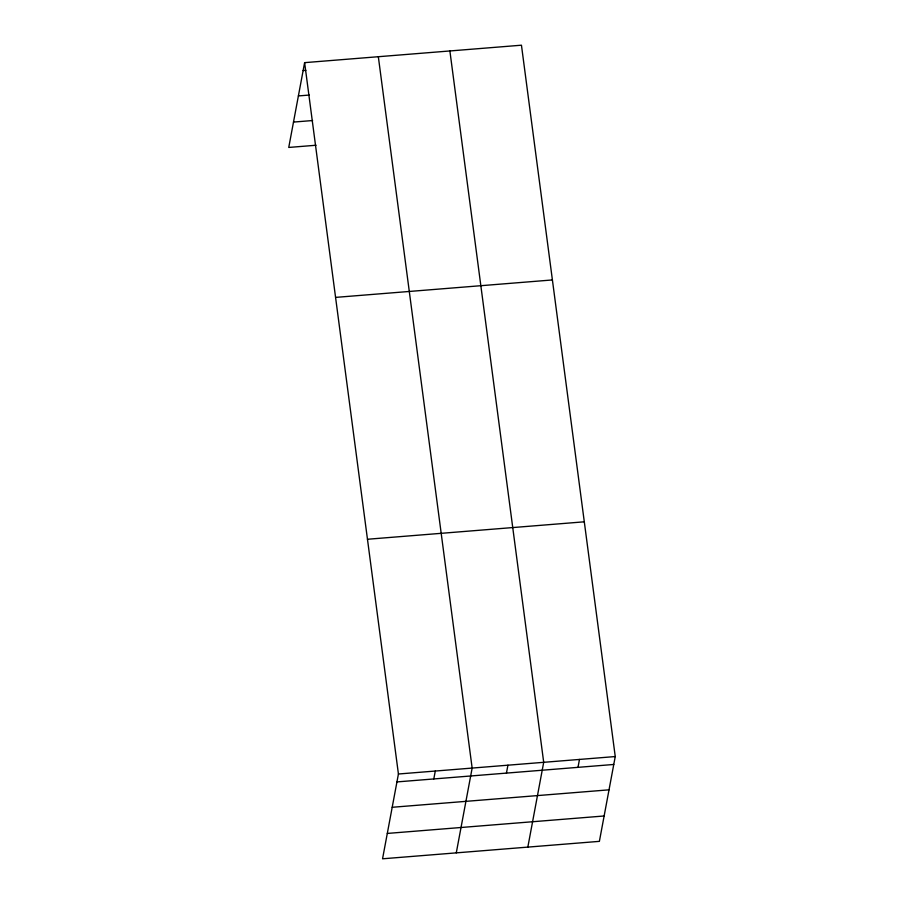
<?xml version="1.0" encoding="UTF-8"?>
<svg xmlns="http://www.w3.org/2000/svg" width="904" height="904" viewBox="0 0 904 904"><rect width="100%" height="100%" fill="white"/><g stroke="black" fill="none" stroke-linecap="round" stroke-linejoin="round"><path stroke-width="1.36" d="M304.614 62.647L398.427 774.005L382.55 858.8L599.386 841.353L615.251 756.558L521.45 45.2L304.614 62.647L288.749 147.442L316.05 145.25M433.807 778.943L435.287 771.033M456.283 852.867L472.148 768.072L378.335 56.715M506.443 773.101L507.924 765.191M527.834 847.116L543.699 762.309L449.887 50.963M577.995 767.338L579.475 759.428M303.134 70.557L305.868 70.331M298.388 95.926L309.304 95.056M293.495 122.074L312.603 120.537M335.576 297.393L552.4 279.946M367.465 539.259L584.3 521.811M398.427 774.005L615.251 756.558M396.946 781.915L613.771 764.468M392.2 807.283L609.025 789.836M387.307 833.431L604.132 815.984"/></g></svg>
